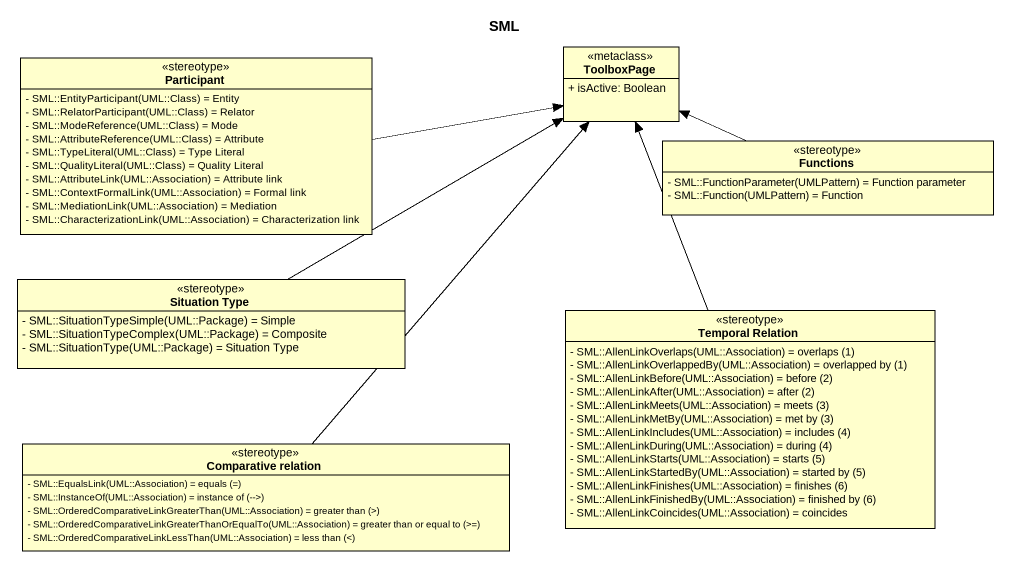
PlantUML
@startuml
title SML
hide circle
hide empty members
skinparam classAttributeIconSize 0
class "Participant" as Participant_ <<stereotype>> {
  {field} - SML::EntityParticipant(UML::Class) = Entity
  {field} - SML::RelatorParticipant(UML::Class) = Relator
  {field} - SML::ModeReference(UML::Class) = Mode
  {field} - SML::AttributeReference(UML::Class) = Attribute
  {field} - SML::TypeLiteral(UML::Class) = Type Literal
  {field} - SML::QualityLiteral(UML::Class) = Quality Literal
  {field} - SML::AttributeLink(UML::Association) = Attribute link
  {field} - SML::ContextFormalLink(UML::Association) = Formal link
  {field} - SML::MediationLink(UML::Association) = Mediation
  {field} - SML::CharacterizationLink(UML::Association) = Characterization link
}
class ToolboxPage <<metaclass>> {
  + isActive: Boolean
}
class Functions <<stereotype>> {
  {field} - SML::FunctionParameter(UMLPattern) = Function parameter
  {field} - SML::Function(UMLPattern) = Function
}
class "Situation Type" as Situation_Type <<stereotype>> {
  {field} - SML::SituationTypeSimple(UML::Package) = Simple
  {field} - SML::SituationTypeComplex(UML::Package) = Composite
  {field} - SML::SituationType(UML::Package) = Situation Type
}
class "Temporal Relation" as Temporal_Relation <<stereotype>> {
  {field} - SML::AllenLinkOverlaps(UML::Association) = overlaps (1)
  {field} - SML::AllenLinkOverlappedBy(UML::Association) = overlapped by (1)
  {field} - SML::AllenLinkBefore(UML::Association) = before (2)
  {field} - SML::AllenLinkAfter(UML::Association) = after (2)
  {field} - SML::AllenLinkMeets(UML::Association) = meets (3)
  {field} - SML::AllenLinkMetBy(UML::Association) = met by (3)
  {field} - SML::AllenLinkIncludes(UML::Association) = includes (4)
  {field} - SML::AllenLinkDuring(UML::Association) = during (4)
  {field} - SML::AllenLinkStarts(UML::Association) = starts (5)
  {field} - SML::AllenLinkStartedBy(UML::Association) = started by (5)
  {field} - SML::AllenLinkFinishes(UML::Association) = finishes (6)
  {field} - SML::AllenLinkFinishedBy(UML::Association) = finished by (6)
  {field} - SML::AllenLinkCoincides(UML::Association) = coincides
}
class "Comparative relation" as Comparative_relation <<stereotype>> {
  {field} - SML::EqualsLink(UML::Association) = equals (=)
  {field} - SML::InstanceOf(UML::Association) = instance of (-->)
  {field} - SML::OrderedComparativeLinkGreaterThan(UML::Association) = greater than (>)
  {field} - SML::OrderedComparativeLinkGreaterThanOrEqualTo(UML::Association) = greater than or equal to (>=)
  {field} - SML::OrderedComparativeLinkLessThan(UML::Association) = less than (<)
}
Participant_ -right-> ToolboxPage
Functions -left-> ToolboxPage
Situation_Type -right-> ToolboxPage
Temporal_Relation -up-> ToolboxPage
Comparative_relation -up-> ToolboxPage
@enduml
